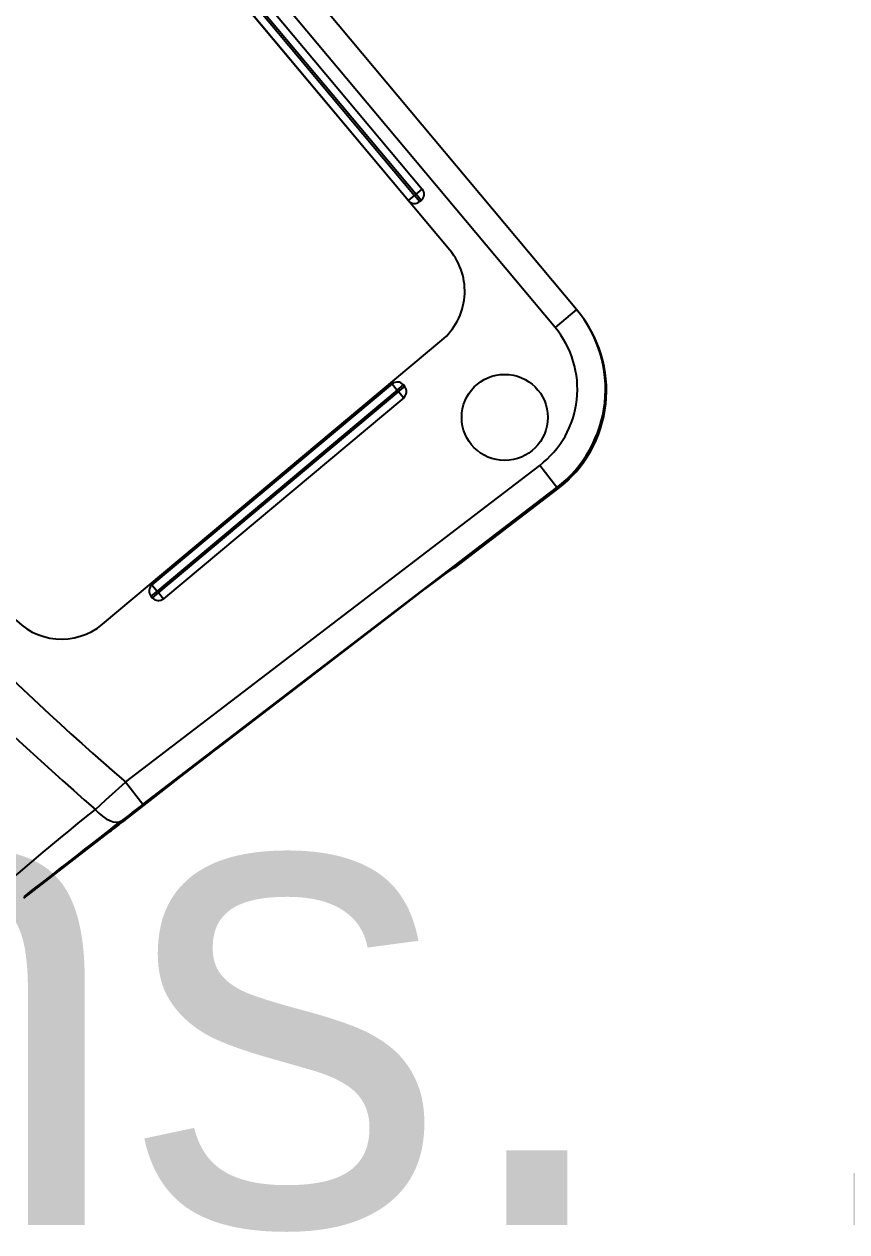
# Model space of a CAD drawing. Extents: x 741 to 1339, y 725 to 848.
# Drawn here: x 1103.237 to 1103.648, y 786.416 to 787.019 of the extents above; entities that cross this region are included whole.
import ezdxf

# ---------------------------------------------------------------- set-up
doc = ezdxf.new("R2010")
doc.units = 0
doc.header["$MEASUREMENT"] = 0
doc.linetypes.add('CONTINU', pattern=[0])
for name, color, linetype in [('Lay Out', 31, 'CONTINUOUS'), ('PAREDES', 7, 'CONTINUOUS'), ('PENA-008', 8, 'CONTINUOUS'), ('Textos', 7, 'CONTINUOUS')]:
    doc.layers.add(name, color=color, linetype=linetype)
doc.styles.add('PADRAO MK', font='AVGARDN.TTF')

# ---------------------------------------------------------------- blocks, each defined once
blk = doc.blocks.new('A$C12870BC7')
at = {"layer": 'Lay Out', "linetype": 'CONTINU', "ltscale": 0.6}
for p, q in [((1.34627, 1.91657), (0.97483, 1.91657)), ((1.34627, 1.91657), (1.34707, 1.91657)), ((1.34627, 1.91657), (1.34627, 1.90257)), ((1.34627, 1.90257), (0.97483, 1.90257)), ((1.01115, 1.89607), (1.25064, 1.89607)), ((1.25064, 1.89207), (1.25064, 1.89607)), ((1.01115, 1.89207), (1.25064, 1.89207)), ((1.01115, 1.89107), (1.25064, 1.89107)), ((1.25464, 1.89207), (1.25064, 1.89207)), ((1.25064, 1.89107), (1.25064, 1.89207)), ((1.25464, 1.89107), (1.25064, 1.89107)), ((1.25064, 1.88707), (1.25064, 1.89107)), ((1.25464, 1.89107), (1.25464, 1.89207)), ((1.28289, 1.88707), (0.9789, 1.88707)), ((1.01115, 1.88707), (1.25064, 1.88707)), ((1.31489, 1.63407), (1.31489, 1.85507)), ((1.38294, 1.59513), (1.39423, 1.85247)), ((1.40821, 1.85185), (1.39423, 1.85247)), ((1.39693, 1.59451), (1.40821, 1.85185)), ((1.40617, 1.78681), (1.40902, 1.85185)), ((1.40821, 1.85185), (1.40902, 1.85185)), ((1.32064, 1.82607), (1.31964, 1.82607)), ((1.31964, 1.82207), (1.31964, 1.82607)), ((1.32064, 1.82207), (1.32064, 1.82607)), ((1.31564, 1.82207), (1.31564, 1.66557)), ((1.31564, 1.82207), (1.31964, 1.82207)), ((1.32064, 1.82207), (1.31964, 1.82207)), ((1.31964, 1.82207), (1.31964, 1.66557)), ((1.32064, 1.82207), (1.32464, 1.82207)), ((1.32064, 1.82207), (1.32064, 1.66557)), ((1.32464, 1.82207), (1.32464, 1.66557)), ((1.40617, 1.78681), (1.40589, 1.78681)), ((1.40592, 1.7871), (1.40616, 1.7871)), ((1.40617, 1.78681), (1.40616, 1.7871)), ((1.40408, 1.75421), (1.39921, 1.63749)), ((1.31564, 1.66557), (1.31964, 1.66557)), ((1.31964, 1.66557), (1.32064, 1.66557)), ((1.31964, 1.66557), (1.31964, 1.66157)), ((1.31964, 1.66157), (1.32064, 1.66157)), ((1.32064, 1.66557), (1.32464, 1.66557)), ((1.32064, 1.66557), (1.32064, 1.66157)), ((1.38282, 1.59219), (1.38294, 1.59513)), ((1.3968, 1.59157), (1.39693, 1.59451)), ((1.3968, 1.59157), (1.38282, 1.59219)), ((1.39708, 1.57949), (1.39724, 1.5832)), ((1.39464, 1.51604), (1.39668, 1.56982))]:
    blk.add_line(p, q, dxfattribs=at)
for points in [[(1.40607, 1.78787), (1.40607, 1.78787), (1.40607, 1.78787), (1.40606, 1.78786), (1.40604, 1.78782), (1.406, 1.78767), (1.40594, 1.78725), (1.40584, 1.78634), (1.40567, 1.78425), (1.40543, 1.7808), (1.40508, 1.77499), (1.40463, 1.76635), (1.40415, 1.75596), (1.40408, 1.75421)], [(1.40616, 1.7871), (1.40613, 1.78762), (1.40611, 1.78781), (1.40609, 1.78786), (1.40608, 1.78787), (1.40608, 1.78787), (1.40607, 1.78787)], [(1.39724, 1.5832), (1.3977, 1.59765), (1.39833, 1.61523), (1.39907, 1.634), (1.39921, 1.63749)], [(1.38352, 1.57184), (1.38323, 1.57899), (1.38294, 1.58771), (1.38282, 1.59219)], [(1.38343, 1.51125), (1.38337, 1.51296), (1.38334, 1.5141), (1.38332, 1.51639), (1.3833, 1.52169), (1.38327, 1.53816), (1.38327, 1.54938), (1.3833, 1.55502), (1.38334, 1.56065), (1.38342, 1.56626), (1.38352, 1.57184)]]:
    blk.add_lwpolyline(points, dxfattribs=at)
blk.add_circle((1.36459, 1.85445), 0.0215, dxfattribs=at)
for centre, radius, start, end in [((1.34627, 1.85457), 0.062, 357.49249, 90.00295), ((1.34708, 1.85456), 0.062, 357.49468, 90.00538), ((1.34627, 1.85456), 0.048, 357.49464, 90.00539), ((1.25064, 1.89207), 0.004, 360, 90), ((1.25064, 1.89107), 0.004, 270.00001, 0), ((1.28289, 1.85507), 0.032, 0, 90.00001), ((1.31964, 1.82207), 0.004, 90, 180), ((1.32064, 1.82207), 0.004, 0, 90.00001), ((1.31964, 1.66557), 0.004, 180, 270.00001), ((1.32064, 1.66557), 0.004, 270.00001, 0), ((1.28289, 1.63407), 0.032, 270.00001, 359.99999), ((2.81951, 1.52882), 1.42409, 177.47429, 178.01458), ((-109.09576, 5.35467), 110.55655, 358.0105068, 358.0424447), ((3.0378, 1.50744), 1.64231, 177.48536, 177.82304), ((1.15115, 3.01946), 1.46615, 260.88061, 279.11944)]:
    blk.add_arc(centre, radius, start, end, dxfattribs=at)
for centre, major_axis, ratio, start_param, end_param in [((1.15115, 5.82839), (0, 4.25509), 0.578364, 3.047316, 3.235869), ((1.3824, 1.57876), (0.01388, -0.00047), 0.497732, 4.809925, 6.263062)]:
    blk.add_ellipse(centre, major_axis=major_axis, ratio=ratio, start_param=start_param, end_param=end_param, dxfattribs=at)
blk = doc.blocks.new('Layout')
at = {"layer": 'PENA-008', "color": 7, "ltscale": 0.2, "rotation": 309.9340696695724}
blk.add_blockref('A$C12870BC7', (1155.44208, 501.92204), dxfattribs=at)

msp = doc.modelspace()

# ---------------------------------------------------------------- block references
at = {"layer": 'PAREDES', "color": 7, "lineweight": 0}
msp.add_blockref('Layout', (-54.26272, 284.75654), dxfattribs=at)

# ---------------------------------------------------------------- texts
at = {"layer": 'Textos', "color": 3, "style": 'PADRAO MK'}
msp.add_text('Cons. 11', height=0.24, dxfattribs=at).set_placement((1102.6995, 786.41898))

doc.saveas('drawing.dxf')
